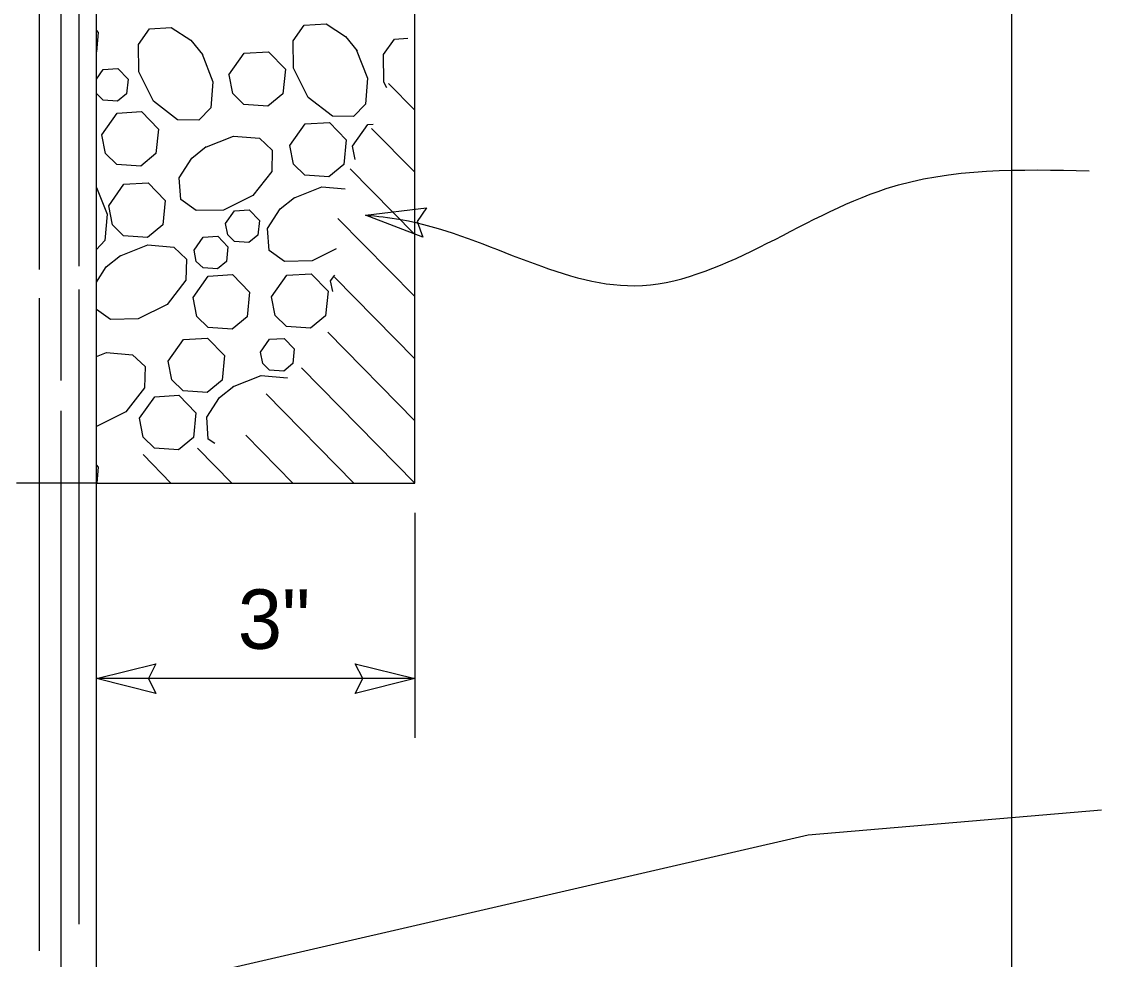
# Model space of a CAD drawing. Extents: x 1000 to 1036.3, y 1000 to 1022.
# Drawn here: x 1012.971 to 1015.515, y 1004.751 to 1006.96 of the extents above; entities that cross this region are included whole.
import ezdxf

# ---------------------------------------------------------------- set-up
doc = ezdxf.new("R2010")
doc.units = 0
for name, color, linetype in [('01-Slab', 7, 'Continuous'), ('03-Dimensions', 7, 'Continuous'), ('30-Program-Titles', 7, 'Continuous'), ('40-Pattern Areas', 7, 'Continuous'), ('41-Bearing Pads', 7, 'Continuous'), ('S_PL_Dimens_PR', 7, 'Continuous')]:
    doc.layers.add(name, color=color, linetype=linetype)

msp = doc.modelspace()

# ---------------------------------------------------------------- linework, layer by layer
at = {"layer": '01-Slab'}
msp.add_line((1015.3033, 1008.6236), (1015.3033, 1002.6236), dxfattribs=at)
at = {"layer": '03-Dimensions'}
for p, q in [((1013.1472, 1003.2173), (1013.1472, 1008.4984)), ((1013.013, 1006.3766), (1013.013, 1007.8917)), ((1013.1063, 1006.3845), (1013.1063, 1007.9035)), ((1013.0646, 1006.1146), (1013.0646, 1007.8678)), ((1013.8972, 1005.8734), (1013.8972, 1007.1236)), ((1013.013, 1004.7712), (1013.013, 1006.3091)), ((1013.1063, 1004.8347), (1013.1063, 1006.3289)), ((1013.0646, 1004.6323), (1013.0646, 1006.0432)), ((1013.1472, 1005.8734), (1013.8972, 1005.8734)), ((1013.8972, 1005.8034), (1013.8972, 1005.2729)), ((1013.8972, 1005.4129), (1013.1472, 1005.4129))]:
    msp.add_line(p, q, dxfattribs=at)
msp.add_lwpolyline([(1013.1472, 1004.6584), (1014.8243, 1005.045), (1015.5149, 1005.1035)], dxfattribs=at)
msp.add_spline([(1013.7814, 1006.5046), (1013.8646, 1006.4942), (1014.4155, 1006.3382), (1015.008, 1006.5669), (1015.4862, 1006.6085)], degree=3, dxfattribs=at)
at = {"layer": '30-Program-Titles'}
for p, q in [((1013.8972, 1006.7517), (1013.8353, 1006.8148)), ((1013.8972, 1006.6053), (1013.7955, 1006.7088)), ((1013.8972, 1006.4588), (1013.7452, 1006.6138)), ((1013.8972, 1006.3125), (1013.7164, 1006.4968)), ((1013.8972, 1006.1661), (1013.7083, 1006.3586)), ((1013.8972, 1006.0198), (1013.6922, 1006.2288)), ((1013.8972, 1005.8734), (1013.6308, 1006.145)), ((1013.7535, 1005.8734), (1013.5471, 1006.0838)), ((1013.6099, 1005.8734), (1013.4997, 1005.9858)), ((1013.4663, 1005.8734), (1013.3858, 1005.9554)), ((1013.3228, 1005.8734), (1013.2572, 1005.9403))]:
    msp.add_line(p, q, dxfattribs=at)
at = {"layer": '40-Pattern Areas'}
for points in [[(1013.3953, 1006.8857), (1013.4218, 1006.8186), (1013.4165, 1006.757), (1013.3887, 1006.7277), (1013.3387, 1006.7287), (1013.2818, 1006.7731), (1013.2475, 1006.8418), (1013.2463, 1006.9065), (1013.2723, 1006.9429), (1013.3238, 1006.9464), (1013.3699, 1006.9168), (1013.3969, 1006.883)], [(1013.7596, 1006.8943), (1013.7863, 1006.8273), (1013.7809, 1006.7657), (1013.7531, 1006.7364), (1013.7031, 1006.7373), (1013.6463, 1006.7818), (1013.6119, 1006.8504), (1013.6108, 1006.9152), (1013.6367, 1006.9517), (1013.6883, 1006.9551), (1013.7343, 1006.9255), (1013.7613, 1006.8917)], [(1013.1472, 1006.9394), (1013.1518, 1006.9347), (1013.1472, 1006.8887)], [(1013.8313, 1006.8043), (1013.8245, 1006.8179), (1013.8233, 1006.8827), (1013.8493, 1006.9191), (1013.8809, 1006.9212)], [(1013.4596, 1006.8349), (1013.4955, 1006.8859), (1013.5528, 1006.8893), (1013.5925, 1006.8479), (1013.5868, 1006.7902), (1013.5514, 1006.7608), (1013.4948, 1006.7648), (1013.4683, 1006.7906), (1013.4597, 1006.8349)], [(1013.1472, 1006.8245), (1013.1635, 1006.8478), (1013.1979, 1006.8498), (1013.2218, 1006.825), (1013.2183, 1006.7903), (1013.1971, 1006.7727), (1013.1632, 1006.7751), (1013.1473, 1006.7906), (1013.1472, 1006.791)], [(1013.1603, 1006.6939), (1013.1962, 1006.7449), (1013.2534, 1006.7483), (1013.2932, 1006.7069), (1013.2874, 1006.6492), (1013.2521, 1006.6198), (1013.1955, 1006.6238), (1013.1689, 1006.6496), (1013.1603, 1006.6939)], [(1013.6031, 1006.6687), (1013.639, 1006.7197), (1013.6963, 1006.7229), (1013.736, 1006.6817), (1013.7303, 1006.6238), (1013.6949, 1006.5944), (1013.6383, 1006.5985), (1013.6118, 1006.6243), (1013.6032, 1006.6687)], [(1013.7506, 1006.6665), (1013.7865, 1006.7175), (1013.799, 1006.7183)], [(1013.4031, 1006.664), (1013.4702, 1006.6906), (1013.5318, 1006.6853), (1013.5611, 1006.6574), (1013.5602, 1006.6074), (1013.5158, 1006.5506), (1013.447, 1006.5163), (1013.3823, 1006.5152), (1013.3458, 1006.541), (1013.3424, 1006.5926), (1013.372, 1006.6388), (1013.4058, 1006.6658)], [(1013.7567, 1006.6355), (1013.7507, 1006.6665)], [(1013.1472, 1006.5711), (1013.1475, 1006.5707)], [(1013.1472, 1006.5698), (1013.1723, 1006.5063), (1013.1671, 1006.4447), (1013.1472, 1006.4237)], [(1013.1763, 1006.5262), (1013.2121, 1006.5772), (1013.2693, 1006.5804), (1013.3092, 1006.5392), (1013.3034, 1006.4813), (1013.268, 1006.4519), (1013.2115, 1006.456), (1013.1849, 1006.4818), (1013.1763, 1006.5262)], [(1013.6113, 1006.5442), (1013.6783, 1006.5708), (1013.7334, 1006.566)], [(1013.7123, 1006.4249), (1013.6552, 1006.3964), (1013.5904, 1006.3953), (1013.5539, 1006.4213), (1013.5505, 1006.4728), (1013.5801, 1006.5189), (1013.6139, 1006.5459)], [(1013.4514, 1006.4843), (1013.4729, 1006.5149), (1013.5073, 1006.5168), (1013.5312, 1006.4921), (1013.5277, 1006.4574), (1013.5065, 1006.4398), (1013.4725, 1006.4423), (1013.4566, 1006.4577), (1013.4514, 1006.4843)], [(1013.2013, 1006.4076), (1013.2684, 1006.4342), (1013.33, 1006.4288), (1013.3593, 1006.401), (1013.3583, 1006.351), (1013.3139, 1006.2942), (1013.2453, 1006.2598), (1013.1805, 1006.2587), (1013.1472, 1006.2824)], [(1013.3774, 1006.4221), (1013.3989, 1006.4527), (1013.4333, 1006.4547), (1013.4572, 1006.4299), (1013.4537, 1006.3952), (1013.4325, 1006.3776), (1013.3986, 1006.38), (1013.3826, 1006.3955), (1013.3774, 1006.4221)], [(1013.1472, 1006.3464), (1013.1702, 1006.3823), (1013.204, 1006.4093)], [(1013.375, 1006.31), (1013.4109, 1006.361), (1013.4682, 1006.3643), (1013.5079, 1006.323), (1013.5022, 1006.2652), (1013.4668, 1006.2358), (1013.4103, 1006.2398), (1013.3837, 1006.2657), (1013.3751, 1006.31)], [(1013.56, 1006.3121), (1013.5958, 1006.3631), (1013.6531, 1006.3664), (1013.6929, 1006.3251), (1013.6872, 1006.2673), (1013.6518, 1006.2379), (1013.5953, 1006.242), (1013.5687, 1006.2678), (1013.5601, 1006.3121)], [(1013.6991, 1006.3495), (1013.7086, 1006.363)], [(1013.7041, 1006.3242), (1013.6991, 1006.3495)], [(1013.3163, 1006.1607), (1013.3521, 1006.2117), (1013.4093, 1006.2149), (1013.4491, 1006.1737), (1013.4433, 1006.1158), (1013.408, 1006.0864), (1013.3515, 1006.0905), (1013.3249, 1006.1163), (1013.3163, 1006.1607)], [(1013.5338, 1006.1816), (1013.5553, 1006.2123), (1013.5897, 1006.2142), (1013.6135, 1006.1894), (1013.6101, 1006.1548), (1013.5888, 1006.1371), (1013.5549, 1006.1396), (1013.539, 1006.155), (1013.5338, 1006.1816)], [(1013.1472, 1006.1713), (1013.1708, 1006.1807), (1013.2325, 1006.1754), (1013.2618, 1006.1476), (1013.2608, 1006.0976), (1013.2164, 1006.0408), (1013.1477, 1006.0064), (1013.1472, 1006.0064)], [(1013.4682, 1006.0999), (1013.5353, 1006.1265), (1013.5968, 1006.1212), (1013.5974, 1006.1206)], [(1013.2488, 1006.0258), (1013.2846, 1006.0768), (1013.3418, 1006.08), (1013.3817, 1006.0388), (1013.3759, 1005.9809), (1013.3405, 1005.9515), (1013.284, 1005.9556), (1013.2574, 1005.9814), (1013.2488, 1006.0258)], [(1013.4261, 1005.9662), (1013.4109, 1005.9769), (1013.4075, 1006.0285), (1013.437, 1006.0746), (1013.4709, 1006.1016)], [(1013.1472, 1005.9155), (1013.1518, 1005.9108), (1013.1481, 1005.874)]]:
    msp.add_lwpolyline(points, dxfattribs=at)
at = {"layer": '41-Bearing Pads'}
msp.add_line((1013.1472, 1005.8734), (1012.9594, 1005.8734), dxfattribs=at)
at = {"layer": 'S_PL_Dimens_PR'}
for points in [[(1013.7814, 1006.5046), (1013.9247, 1006.5219), (1013.903, 1006.4894), (1013.916, 1006.4525)], [(1013.1472, 1005.4129), (1013.2872, 1005.4479), (1013.2697, 1005.4129), (1013.2872, 1005.3779)], [(1013.8972, 1005.4129), (1013.7572, 1005.3779), (1013.7747, 1005.4129), (1013.7572, 1005.4479)]]:
    msp.add_lwpolyline(points, close=True, dxfattribs=at)

# ---------------------------------------------------------------- texts
at = {"layer": '03-Dimensions'}
msp.add_text('3"', height=0.14, dxfattribs=at).set_placement((1013.4805, 1005.4829))

doc.saveas('drawing.dxf')
